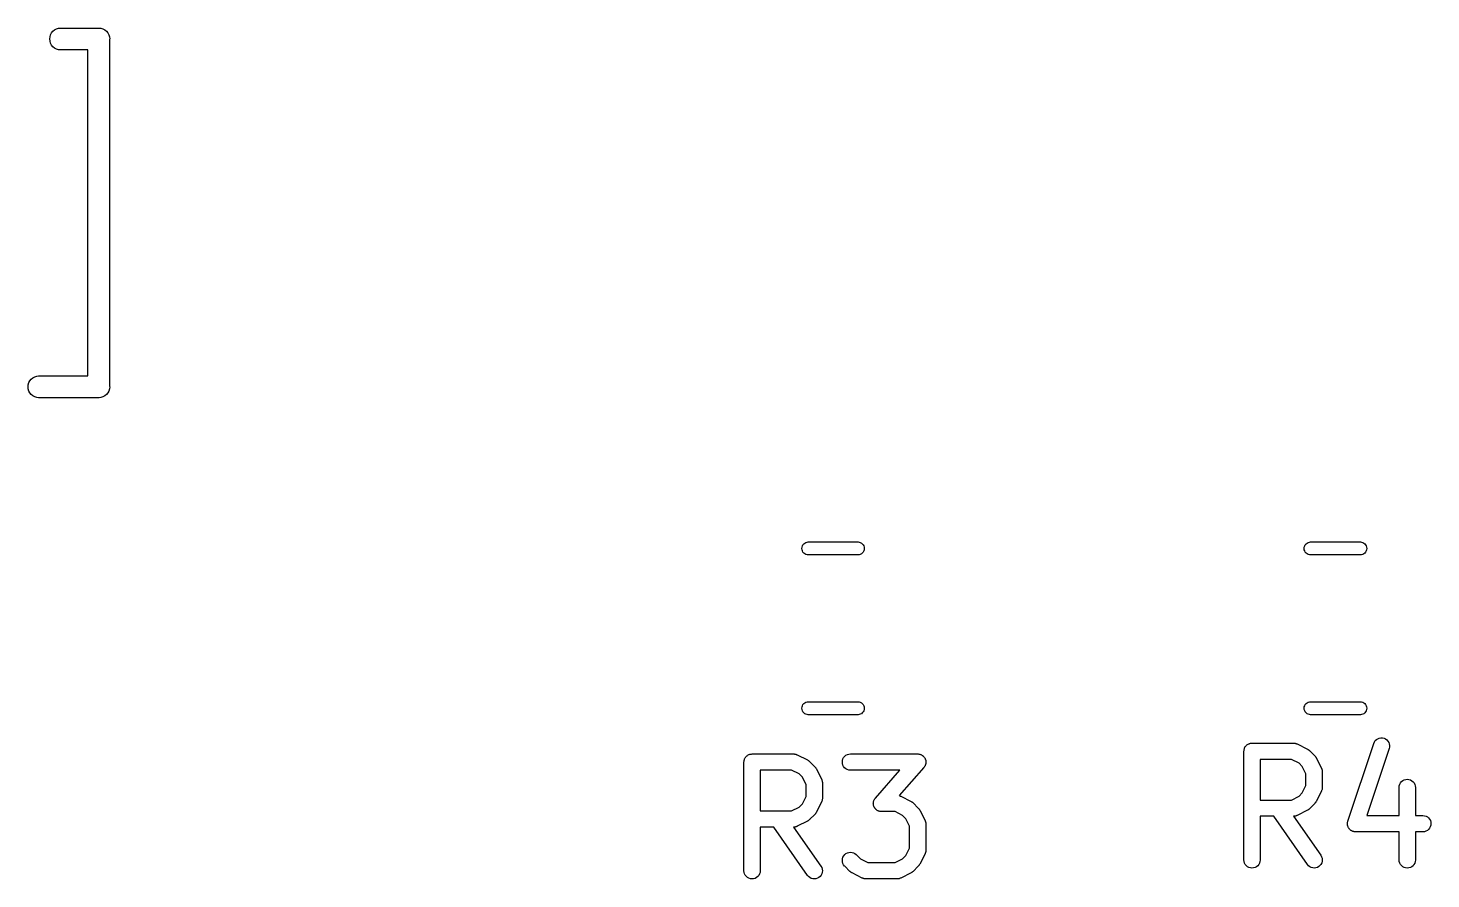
# Model space of a CAD drawing. Extents: x 82.9 to 154.2, y -94.9 to -68.3.
# Drawn here: x 97.8 to 110.71, y -76.73 to -68.9 of the extents above; entities that cross this region are included whole.
import ezdxf

# ---------------------------------------------------------------- set-up
doc = ezdxf.new("R2010")
doc.units = 0
doc.layers.add('BLACK', color=7, linetype='CONTINUOUS')

msp = doc.modelspace()

# ---------------------------------------------------------------- linework, layer by layer
at = {"layer": 'BLACK', "linetype": 'CONTINUOUS'}
for p, q in [((98.0165, -68.9442), (98.0289, -68.9289)), ((98.0289, -68.9289), (98.0442, -68.9165)), ((98.0442, -68.9165), (98.0615, -68.9072)), ((98.0615, -68.9072), (98.0804, -68.9014)), ((98.0804, -68.9014), (98.0951, -68.9)), ((98.0951, -68.9), (98.4451, -68.9)), ((98.4451, -68.9), (98.45, -68.8995)), ((98.45, -68.8995), (98.4549, -68.9)), ((98.4549, -68.9), (98.4696, -68.9014)), ((98.4696, -68.9014), (98.4885, -68.9072)), ((98.4885, -68.9072), (98.5058, -68.9165)), ((98.5058, -68.9165), (98.5211, -68.9289)), ((98.5211, -68.9289), (98.5335, -68.9442)), ((97.9995, -69), (98.0014, -68.9804)), ((98.0014, -69.0196), (97.9995, -69)), ((98.0014, -68.9804), (98.0072, -68.9615)), ((98.0072, -69.0385), (98.0014, -69.0196)), ((98.0072, -68.9615), (98.0165, -68.9442)), ((98.0165, -69.0558), (98.0072, -69.0385)), ((98.0289, -69.0711), (98.0165, -69.0558)), ((98.5335, -68.9442), (98.5428, -68.9615)), ((98.5428, -68.9615), (98.5486, -68.9804)), ((98.5486, -68.9804), (98.5505, -69)), ((98.5505, -69), (98.55, -69.0049)), ((98.55, -69.0049), (98.55, -72.1951)), ((98.0442, -69.0835), (98.0289, -69.0711)), ((98.0615, -69.0928), (98.0442, -69.0835)), ((98.0804, -69.0986), (98.0615, -69.0928)), ((98.0951, -69.1), (98.0804, -69.0986)), ((98.35, -69.1), (98.0951, -69.1)), ((98.35, -72.1), (98.35, -69.1)), ((97.8072, -72.1615), (97.8165, -72.1442)), ((97.8165, -72.1442), (97.8289, -72.1289)), ((97.8289, -72.1289), (97.8442, -72.1165)), ((97.8442, -72.1165), (97.8615, -72.1072)), ((97.8615, -72.1072), (97.8804, -72.1014)), ((97.8804, -72.1014), (97.8951, -72.1)), ((97.8951, -72.1), (98.35, -72.1)), ((97.7995, -72.2), (97.8014, -72.1804)), ((97.8014, -72.2196), (97.7995, -72.2)), ((97.8014, -72.1804), (97.8072, -72.1615)), ((97.8072, -72.2385), (97.8014, -72.2196)), ((97.8165, -72.2558), (97.8072, -72.2385)), ((97.8289, -72.2711), (97.8165, -72.2558)), ((97.8442, -72.2835), (97.8289, -72.2711)), ((97.8615, -72.2928), (97.8442, -72.2835)), ((98.5058, -72.2835), (98.4885, -72.2928)), ((98.5211, -72.2711), (98.5058, -72.2835)), ((98.5335, -72.2558), (98.5211, -72.2711)), ((98.5428, -72.2385), (98.5335, -72.2558)), ((98.5486, -72.2196), (98.5428, -72.2385)), ((98.5505, -72.2), (98.5486, -72.2196)), ((98.55, -72.1951), (98.5505, -72.2)), ((97.8804, -72.2986), (97.8615, -72.2928)), ((97.8951, -72.3), (97.8804, -72.2986)), ((98.4451, -72.3), (97.8951, -72.3)), ((98.45, -72.3005), (98.4451, -72.3)), ((98.4549, -72.3), (98.45, -72.3005)), ((98.4696, -72.2986), (98.4549, -72.3)), ((98.4885, -72.2928), (98.4696, -72.2986)), ((104.919, -73.687), (104.921, -73.6752)), ((104.921, -73.6988), (104.919, -73.687)), ((104.921, -73.6752), (104.924, -73.6639)), ((104.924, -73.7101), (104.921, -73.6988)), ((104.924, -73.6639), (104.93, -73.6535)), ((104.93, -73.6535), (104.937, -73.6444)), ((104.937, -73.6444), (104.946, -73.6369)), ((104.946, -73.6369), (104.957, -73.6313)), ((104.957, -73.6313), (104.968, -73.6279)), ((104.968, -73.6279), (104.977, -73.627)), ((104.977, -73.627), (105.437, -73.627)), ((105.437, -73.627), (105.446, -73.6279)), ((105.446, -73.6279), (105.457, -73.6313)), ((105.457, -73.6313), (105.467, -73.6369)), ((105.467, -73.6369), (105.476, -73.6444)), ((105.476, -73.6444), (105.484, -73.6535)), ((105.484, -73.6535), (105.49, -73.6639)), ((105.49, -73.6639), (105.493, -73.6752)), ((105.493, -73.6988), (105.49, -73.7101)), ((105.493, -73.6752), (105.494, -73.687)), ((105.494, -73.687), (105.493, -73.6988)), ((109.542, -73.687), (109.543, -73.6752)), ((109.543, -73.6988), (109.542, -73.687)), ((109.543, -73.6752), (109.547, -73.6639)), ((109.547, -73.7101), (109.543, -73.6988)), ((109.547, -73.6639), (109.552, -73.6535)), ((109.552, -73.6535), (109.56, -73.6444)), ((109.56, -73.6444), (109.569, -73.6369)), ((109.569, -73.6369), (109.579, -73.6313)), ((109.579, -73.6313), (109.591, -73.6279)), ((109.591, -73.6279), (109.6, -73.627)), ((109.6, -73.627), (110.06, -73.627)), ((110.06, -73.627), (110.068, -73.6279)), ((110.068, -73.6279), (110.08, -73.6313)), ((110.08, -73.6313), (110.09, -73.6369)), ((110.09, -73.6369), (110.099, -73.6444)), ((110.099, -73.6444), (110.107, -73.6535)), ((110.107, -73.6535), (110.112, -73.6639)), ((110.112, -73.6639), (110.116, -73.6752)), ((110.116, -73.6988), (110.112, -73.7101)), ((110.116, -73.6752), (110.117, -73.687)), ((110.117, -73.687), (110.116, -73.6988)), ((104.93, -73.7205), (104.924, -73.7101)), ((104.937, -73.7296), (104.93, -73.7205)), ((104.946, -73.7371), (104.937, -73.7296)), ((104.957, -73.7427), (104.946, -73.7371)), ((104.968, -73.7461), (104.957, -73.7427)), ((104.977, -73.747), (104.968, -73.7461)), ((105.437, -73.747), (104.977, -73.747)), ((105.446, -73.7461), (105.437, -73.747)), ((105.457, -73.7427), (105.446, -73.7461)), ((105.467, -73.7371), (105.457, -73.7427)), ((105.476, -73.7296), (105.467, -73.7371)), ((105.484, -73.7205), (105.476, -73.7296)), ((105.49, -73.7101), (105.484, -73.7205)), ((109.552, -73.7205), (109.547, -73.7101)), ((109.56, -73.7296), (109.552, -73.7205)), ((109.569, -73.7371), (109.56, -73.7296)), ((109.579, -73.7427), (109.569, -73.7371)), ((109.591, -73.7461), (109.579, -73.7427)), ((109.6, -73.747), (109.591, -73.7461)), ((110.06, -73.747), (109.6, -73.747)), ((110.068, -73.7461), (110.06, -73.747)), ((110.08, -73.7427), (110.068, -73.7461)), ((110.09, -73.7371), (110.08, -73.7427)), ((110.099, -73.7296), (110.09, -73.7371)), ((110.107, -73.7205), (110.099, -73.7296)), ((110.112, -73.7101), (110.107, -73.7205)), ((104.924, -75.1339), (104.93, -75.1235)), ((104.93, -75.1235), (104.937, -75.1144)), ((104.937, -75.1144), (104.946, -75.1069)), ((104.946, -75.1069), (104.957, -75.1013)), ((104.957, -75.1013), (104.968, -75.0979)), ((104.968, -75.0979), (104.977, -75.097)), ((104.977, -75.097), (105.437, -75.097)), ((105.437, -75.097), (105.446, -75.0979)), ((105.446, -75.0979), (105.457, -75.1013)), ((105.457, -75.1013), (105.467, -75.1069)), ((105.467, -75.1069), (105.476, -75.1144)), ((105.476, -75.1144), (105.484, -75.1235)), ((105.484, -75.1235), (105.49, -75.1339)), ((109.547, -75.1339), (109.552, -75.1235)), ((109.552, -75.1235), (109.56, -75.1144)), ((109.56, -75.1144), (109.569, -75.1069)), ((109.569, -75.1069), (109.579, -75.1013)), ((109.579, -75.1013), (109.591, -75.0979)), ((109.591, -75.0979), (109.6, -75.097)), ((109.6, -75.097), (110.06, -75.097)), ((110.06, -75.097), (110.068, -75.0979)), ((110.068, -75.0979), (110.08, -75.1013)), ((110.08, -75.1013), (110.09, -75.1069)), ((110.09, -75.1069), (110.099, -75.1144)), ((110.099, -75.1144), (110.107, -75.1235)), ((110.107, -75.1235), (110.112, -75.1339)), ((104.919, -75.157), (104.921, -75.1452)), ((104.921, -75.1688), (104.919, -75.157)), ((104.921, -75.1452), (104.924, -75.1339)), ((104.924, -75.1801), (104.921, -75.1688)), ((104.93, -75.1905), (104.924, -75.1801)), ((104.937, -75.1996), (104.93, -75.1905)), ((104.946, -75.2071), (104.937, -75.1996)), ((104.957, -75.2127), (104.946, -75.2071)), ((104.968, -75.2161), (104.957, -75.2127)), ((104.977, -75.217), (104.968, -75.2161)), ((105.437, -75.217), (104.977, -75.217)), ((105.446, -75.2161), (105.437, -75.217)), ((105.457, -75.2127), (105.446, -75.2161)), ((105.467, -75.2071), (105.457, -75.2127)), ((105.476, -75.1996), (105.467, -75.2071)), ((105.484, -75.1905), (105.476, -75.1996)), ((105.49, -75.1801), (105.484, -75.1905)), ((105.49, -75.1339), (105.493, -75.1452)), ((105.493, -75.1688), (105.49, -75.1801)), ((105.493, -75.1452), (105.494, -75.157)), ((105.494, -75.157), (105.493, -75.1688)), ((109.542, -75.157), (109.543, -75.1452)), ((109.543, -75.1688), (109.542, -75.157)), ((109.543, -75.1452), (109.547, -75.1339)), ((109.547, -75.1801), (109.543, -75.1688)), ((109.552, -75.1905), (109.547, -75.1801)), ((109.56, -75.1996), (109.552, -75.1905)), ((109.569, -75.2071), (109.56, -75.1996)), ((109.579, -75.2127), (109.569, -75.2071)), ((109.591, -75.2161), (109.579, -75.2127)), ((109.6, -75.217), (109.591, -75.2161)), ((110.06, -75.217), (109.6, -75.217)), ((110.068, -75.2161), (110.06, -75.217)), ((110.08, -75.2127), (110.068, -75.2161)), ((110.09, -75.2071), (110.08, -75.2127)), ((110.099, -75.1996), (110.09, -75.2071)), ((110.107, -75.1905), (110.099, -75.1996)), ((110.112, -75.1801), (110.107, -75.1905)), ((110.112, -75.1339), (110.116, -75.1452)), ((110.116, -75.1688), (110.112, -75.1801)), ((110.116, -75.1452), (110.117, -75.157)), ((110.117, -75.157), (110.116, -75.1688)), ((108.996, -75.5166), (109, -75.5104)), ((109, -75.51), (109.005, -75.5046)), ((109, -75.5102), (109, -75.51)), ((109, -75.5104), (109, -75.5102)), ((109.005, -75.5046), (109.009, -75.4992)), ((109.009, -75.4988), (109.015, -75.4944)), ((109.009, -75.499), (109.009, -75.4988)), ((109.009, -75.4992), (109.009, -75.499)), ((109.015, -75.4944), (109.02, -75.4899)), ((109.02, -75.4899), (109.021, -75.4898)), ((109.021, -75.4896), (109.027, -75.4864)), ((109.021, -75.4898), (109.021, -75.4896)), ((109.027, -75.4864), (109.033, -75.483)), ((109.033, -75.483), (109.034, -75.483)), ((109.034, -75.4828), (109.041, -75.4808)), ((109.034, -75.483), (109.034, -75.4828)), ((109.041, -75.4808), (109.047, -75.4788)), ((109.047, -75.4788), (109.048, -75.4788)), ((109.048, -75.4787), (109.055, -75.4781)), ((109.048, -75.4788), (109.048, -75.4787)), ((109.055, -75.4781), (109.062, -75.4774)), ((109.062, -75.4774), (109.443, -75.4774)), ((109.443, -75.4774), (109.444, -75.4774)), ((109.444, -75.4774), (109.446, -75.4776)), ((109.446, -75.4776), (109.448, -75.4776)), ((109.448, -75.4776), (109.453, -75.4784)), ((109.453, -75.4784), (109.458, -75.479)), ((109.458, -75.479), (109.461, -75.4797)), ((109.461, -75.4797), (109.463, -75.4801)), ((109.463, -75.4801), (109.468, -75.4819)), ((109.468, -75.4819), (109.472, -75.4834)), ((109.472, -75.4834), (109.474, -75.4845)), ((109.474, -75.4845), (109.476, -75.4853)), ((109.476, -75.4853), (109.572, -75.5329)), ((109.943, -76.1953), (110.181, -75.481)), ((110.181, -75.481), (110.182, -75.4801)), ((110.182, -75.4801), (110.188, -75.4668)), ((110.188, -75.4668), (110.196, -75.4549)), ((110.196, -75.4549), (110.207, -75.445)), ((110.207, -75.445), (110.22, -75.4373)), ((110.22, -75.4373), (110.233, -75.4322)), ((110.233, -75.4322), (110.248, -75.4299)), ((110.248, -75.4299), (110.262, -75.4304)), ((110.262, -75.4304), (110.277, -75.4338)), ((110.277, -75.4338), (110.29, -75.4398)), ((110.29, -75.4398), (110.302, -75.4484)), ((110.302, -75.4484), (110.312, -75.459)), ((110.312, -75.459), (110.32, -75.4715)), ((110.32, -75.4715), (110.325, -75.4851)), ((110.327, -75.5142), (110.324, -75.5285)), ((110.325, -75.4851), (110.327, -75.4996)), ((110.327, -75.4996), (110.327, -75.5142)), ((104.388, -75.6373), (104.389, -75.637)), ((104.388, -75.6443), (104.388, -75.6373)), ((104.389, -75.6368), (104.391, -75.6301)), ((104.389, -75.637), (104.389, -75.6368)), ((104.391, -75.6301), (104.393, -75.6233)), ((104.393, -75.6228), (104.396, -75.6166)), ((104.393, -75.6231), (104.393, -75.6228)), ((104.393, -75.6233), (104.393, -75.6231)), ((104.396, -75.6166), (104.4, -75.6104)), ((104.4, -75.61), (104.405, -75.6046)), ((104.4, -75.6102), (104.4, -75.61)), ((104.4, -75.6104), (104.4, -75.6102)), ((104.405, -75.6046), (104.409, -75.5992)), ((104.409, -75.5988), (104.415, -75.5944)), ((104.409, -75.599), (104.409, -75.5988)), ((104.409, -75.5992), (104.409, -75.599)), ((104.415, -75.5944), (104.42, -75.5899)), ((104.42, -75.5899), (104.421, -75.5898)), ((104.421, -75.5896), (104.427, -75.5864)), ((104.421, -75.5898), (104.421, -75.5896)), ((104.427, -75.5864), (104.433, -75.583)), ((104.433, -75.583), (104.434, -75.583)), ((104.434, -75.5828), (104.441, -75.5808)), ((104.434, -75.583), (104.434, -75.5828)), ((104.441, -75.5808), (104.447, -75.5788)), ((104.447, -75.5788), (104.448, -75.5788)), ((104.448, -75.5787), (104.455, -75.5781)), ((104.448, -75.5788), (104.448, -75.5787)), ((104.455, -75.5781), (104.462, -75.5774)), ((104.462, -75.5774), (104.843, -75.5774)), ((104.843, -75.5774), (104.844, -75.5774)), ((104.844, -75.5774), (104.846, -75.5776)), ((104.846, -75.5776), (104.848, -75.5776)), ((104.848, -75.5776), (104.853, -75.5784)), ((104.853, -75.5784), (104.858, -75.579)), ((104.858, -75.579), (104.861, -75.5797)), ((104.861, -75.5797), (104.863, -75.5801)), ((104.863, -75.5801), (104.868, -75.5819)), ((104.868, -75.5819), (104.872, -75.5834)), ((104.872, -75.5834), (104.874, -75.5845)), ((104.874, -75.5845), (104.876, -75.5853)), ((104.876, -75.5853), (104.972, -75.6329)), ((104.972, -75.6329), (104.973, -75.6334)), ((104.973, -75.6334), (104.976, -75.6357)), ((104.976, -75.6357), (104.98, -75.6377)), ((104.98, -75.6377), (104.982, -75.6397)), ((104.982, -75.6397), (104.985, -75.6414)), ((104.985, -75.6414), (104.988, -75.6443)), ((105.292, -75.6519), (105.293, -75.6373)), ((105.293, -75.6373), (105.298, -75.6233)), ((105.298, -75.6233), (105.304, -75.6104)), ((105.304, -75.6104), (105.314, -75.5992)), ((105.314, -75.5992), (105.325, -75.5899)), ((105.325, -75.5899), (105.338, -75.583)), ((105.338, -75.583), (105.352, -75.5788)), ((105.352, -75.5788), (105.367, -75.5774)), ((105.367, -75.5774), (105.986, -75.5774)), ((105.986, -75.5774), (105.987, -75.5774)), ((105.987, -75.5774), (105.991, -75.5779)), ((105.991, -75.5779), (105.996, -75.5781)), ((105.996, -75.5781), (105.999, -75.5787)), ((105.999, -75.5787), (106.001, -75.579)), ((106.001, -75.579), (106.006, -75.5804)), ((106.006, -75.5804), (106.01, -75.5815)), ((106.01, -75.5815), (106.013, -75.5826)), ((106.013, -75.5826), (106.015, -75.5834)), ((106.015, -75.5834), (106.019, -75.5857)), ((106.019, -75.5857), (106.024, -75.5877)), ((106.024, -75.5877), (106.026, -75.5892)), ((106.026, -75.5892), (106.028, -75.5905)), ((106.028, -75.5905), (106.032, -75.5935)), ((106.032, -75.5935), (106.035, -75.5963)), ((106.035, -75.5963), (106.037, -75.5982)), ((106.037, -75.5982), (106.039, -75.5999)), ((106.039, -75.5999), (106.042, -75.6036)), ((106.042, -75.6036), (106.045, -75.607)), ((106.045, -75.607), (106.047, -75.6093)), ((106.047, -75.6093), (106.048, -75.6113)), ((106.048, -75.6113), (106.051, -75.6155)), ((106.051, -75.6155), (106.053, -75.6195)), ((106.053, -75.6195), (106.054, -75.622)), ((106.054, -75.622), (106.055, -75.6243)), ((106.055, -75.6243), (106.057, -75.6288)), ((106.057, -75.6288), (106.058, -75.6332)), ((106.058, -75.6332), (106.059, -75.6358)), ((106.059, -75.6358), (106.059, -75.6383)), ((106.059, -75.6383), (106.06, -75.643)), ((106.06, -75.643), (106.061, -75.6477)), ((108.987, -75.5513), (108.988, -75.5443)), ((108.987, -75.5518), (108.987, -75.5513)), ((108.987, -75.5519), (108.987, -75.5518)), ((108.987, -75.5524), (108.987, -75.5519)), ((108.987, -75.5519), (108.987, -75.5519)), ((108.987, -76.5524), (108.987, -75.5524)), ((108.988, -75.5373), (108.989, -75.537)), ((108.988, -75.5443), (108.988, -75.5373)), ((108.989, -75.5368), (108.991, -75.5301)), ((108.989, -75.537), (108.989, -75.5368)), ((108.991, -75.5301), (108.993, -75.5233)), ((108.993, -75.5228), (108.996, -75.5166)), ((108.993, -75.5231), (108.993, -75.5228)), ((108.993, -75.5233), (108.993, -75.5231)), ((109.137, -75.6274), (109.137, -76.0012)), ((109.425, -75.6274), (109.137, -75.6274)), ((109.494, -75.6616), (109.425, -75.6274)), ((109.572, -75.5329), (109.573, -75.5334)), ((109.573, -75.5334), (109.576, -75.5357)), ((109.576, -75.5357), (109.58, -75.5377)), ((109.58, -75.5377), (109.582, -75.5397)), ((109.582, -75.5397), (109.585, -75.5414)), ((109.585, -75.5414), (109.588, -75.5443)), ((109.588, -75.5443), (109.591, -75.547)), ((109.591, -75.547), (109.639, -75.5946)), ((109.639, -75.5946), (109.639, -75.5953)), ((109.639, -75.5953), (109.642, -75.5986)), ((109.642, -75.5986), (109.645, -75.6017)), ((109.645, -75.6017), (109.647, -75.6043)), ((109.647, -75.6043), (109.649, -75.6068)), ((109.649, -75.6068), (109.651, -75.6105)), ((109.651, -75.6105), (109.653, -75.6141)), ((109.653, -75.6141), (109.7, -75.7093)), ((110.324, -75.5285), (110.118, -76.144)), ((104.387, -75.6513), (104.388, -75.6443)), ((104.387, -75.6518), (104.387, -75.6513)), ((104.387, -75.6519), (104.387, -75.6518)), ((104.387, -75.6524), (104.387, -75.6519)), ((104.387, -75.6519), (104.387, -75.6519)), ((104.387, -76.6524), (104.387, -75.6524)), ((104.537, -75.7274), (104.537, -76.1012)), ((104.825, -75.7274), (104.537, -75.7274)), ((104.894, -75.7616), (104.825, -75.7274)), ((104.924, -75.792), (104.894, -75.7616)), ((104.988, -75.6443), (104.991, -75.647)), ((104.991, -75.647), (105.039, -75.6946)), ((105.039, -75.6946), (105.039, -75.6953)), ((105.039, -75.6953), (105.042, -75.6986)), ((105.042, -75.6986), (105.045, -75.7017)), ((105.045, -75.7017), (105.047, -75.7043)), ((105.047, -75.7043), (105.049, -75.7068)), ((105.049, -75.7068), (105.051, -75.7105)), ((105.051, -75.7105), (105.053, -75.7141)), ((105.053, -75.7141), (105.1, -75.8093)), ((105.293, -75.6664), (105.292, -75.6519)), ((105.297, -75.6805), (105.293, -75.6664)), ((105.304, -75.6934), (105.297, -75.6805)), ((105.313, -75.7049), (105.304, -75.6934)), ((105.324, -75.7143), (105.313, -75.7049)), ((105.337, -75.7213), (105.324, -75.7143)), ((105.351, -75.7257), (105.337, -75.7213)), ((105.366, -75.7274), (105.351, -75.7257)), ((105.367, -75.7274), (105.366, -75.7274)), ((105.82, -75.7274), (105.367, -75.7274)), ((105.596, -75.9839), (105.82, -75.7274)), ((106.042, -75.7018), (105.815, -75.9611)), ((106.045, -75.6979), (106.042, -75.7018)), ((106.048, -75.6943), (106.045, -75.6979)), ((106.049, -75.692), (106.048, -75.6943)), ((106.051, -75.6899), (106.049, -75.692)), ((106.053, -75.6856), (106.051, -75.6899)), ((106.055, -75.6814), (106.053, -75.6856)), ((106.056, -75.6789), (106.055, -75.6814)), ((106.057, -75.6765), (106.056, -75.6789)), ((106.058, -75.672), (106.057, -75.6765)), ((106.059, -75.6675), (106.058, -75.672)), ((106.06, -75.6623), (106.059, -75.6648)), ((106.059, -75.6648), (106.059, -75.6675)), ((106.061, -75.6477), (106.06, -75.6503)), ((106.06, -75.6503), (106.061, -75.6529)), ((106.061, -75.6529), (106.06, -75.6576)), ((106.06, -75.6576), (106.06, -75.6623)), ((109.524, -75.692), (109.494, -75.6616)), ((109.558, -75.7606), (109.524, -75.692)), ((109.558, -75.868), (109.558, -75.7606)), ((109.7, -75.7093), (109.701, -75.7103)), ((109.701, -75.7103), (109.702, -75.7123)), ((109.702, -75.7123), (109.703, -75.7143)), ((109.703, -75.7143), (109.704, -75.7192)), ((109.704, -75.7192), (109.706, -75.724)), ((109.706, -75.724), (109.706, -75.7262)), ((109.706, -75.7262), (109.707, -75.7283)), ((109.707, -75.7283), (109.707, -75.7334)), ((109.707, -75.7334), (109.708, -75.7385)), ((109.708, -75.7385), (109.708, -75.7407)), ((109.708, -75.7407), (109.708, -75.7429)), ((109.708, -75.7429), (109.708, -75.8857)), ((104.958, -75.8606), (104.924, -75.792)), ((104.958, -75.968), (104.958, -75.8606)), ((105.1, -75.8093), (105.101, -75.8103)), ((105.101, -75.8103), (105.102, -75.8123)), ((105.102, -75.8123), (105.103, -75.8143)), ((105.103, -75.8143), (105.104, -75.8192)), ((105.104, -75.8192), (105.106, -75.824)), ((105.106, -75.824), (105.106, -75.8262)), ((105.106, -75.8262), (105.107, -75.8283)), ((105.107, -75.8283), (105.107, -75.8334)), ((105.107, -75.8334), (105.108, -75.8385)), ((105.108, -75.8385), (105.108, -75.8407)), ((105.108, -75.8407), (105.108, -75.8429)), ((105.108, -75.8429), (105.108, -75.9857)), ((109.524, -75.9365), (109.558, -75.868)), ((109.707, -75.9013), (109.706, -75.9034)), ((109.708, -75.8912), (109.707, -75.8962)), ((109.707, -75.8962), (109.707, -75.9013)), ((109.708, -75.8857), (109.708, -75.8868)), ((109.708, -75.8868), (109.708, -75.889)), ((109.708, -75.889), (109.708, -75.8912)), ((110.415, -75.8847), (110.417, -75.8701)), ((110.415, -75.8857), (110.415, -75.8847)), ((110.415, -76.144), (110.415, -75.8857)), ((110.417, -75.8701), (110.422, -75.8562)), ((110.422, -75.8562), (110.429, -75.8433)), ((110.429, -75.8433), (110.438, -75.8321)), ((110.438, -75.8321), (110.449, -75.823)), ((110.449, -75.823), (110.462, -75.8162)), ((110.462, -75.8162), (110.476, -75.812)), ((110.476, -75.812), (110.491, -75.8107)), ((110.491, -75.8107), (110.506, -75.8122)), ((110.506, -75.8122), (110.52, -75.8166)), ((110.52, -75.8166), (110.532, -75.8235)), ((110.532, -75.8235), (110.544, -75.8329)), ((110.544, -75.8329), (110.553, -75.8442)), ((110.553, -75.8442), (110.56, -75.8571)), ((110.56, -75.8571), (110.564, -75.8711)), ((110.564, -75.8711), (110.565, -75.8857)), ((110.565, -75.8857), (110.565, -76.144)), ((104.924, -76.0365), (104.958, -75.968)), ((105.1, -76.0193), (105.053, -76.1145)), ((105.101, -76.0172), (105.1, -76.0193)), ((105.102, -76.0153), (105.101, -76.0172)), ((105.104, -76.0104), (105.102, -76.0153)), ((105.106, -76.0056), (105.104, -76.0104)), ((105.107, -76.0013), (105.106, -76.0034)), ((105.106, -76.0034), (105.106, -76.0056)), ((105.108, -75.9912), (105.107, -75.9962)), ((105.107, -75.9962), (105.107, -76.0013)), ((105.108, -75.9857), (105.108, -75.9868)), ((105.108, -75.9868), (105.108, -75.989)), ((105.108, -75.989), (105.108, -75.9912)), ((105.577, -76.0328), (105.578, -76.0281)), ((105.578, -76.0234), (105.579, -76.0209)), ((105.578, -76.0281), (105.578, -76.0234)), ((105.579, -76.0183), (105.58, -76.0137)), ((105.579, -76.0209), (105.579, -76.0183)), ((105.58, -76.0137), (105.581, -76.0092)), ((105.581, -76.0092), (105.582, -76.0068)), ((105.582, -76.0068), (105.583, -76.0043)), ((105.583, -76.0043), (105.585, -76.0001)), ((105.585, -76.0001), (105.587, -75.9958)), ((105.587, -75.9958), (105.589, -75.9937)), ((105.589, -75.9937), (105.59, -75.9914)), ((105.59, -75.9914), (105.593, -75.9878)), ((105.593, -75.9878), (105.596, -75.9839)), ((105.815, -75.9611), (105.82, -75.9629)), ((105.82, -75.9629), (105.825, -75.9644)), ((105.825, -75.9644), (105.827, -75.9655)), ((105.827, -75.9655), (105.829, -75.9663)), ((105.829, -75.9663), (105.924, -76.0139)), ((105.924, -76.0139), (105.925, -76.0143)), ((105.925, -76.0143), (105.928, -76.0166)), ((105.928, -76.0166), (105.932, -76.0186)), ((105.932, -76.0186), (105.935, -76.0206)), ((105.935, -76.0206), (105.937, -76.0223)), ((105.937, -76.0223), (105.94, -76.0252)), ((105.94, -76.0252), (105.944, -76.0279)), ((105.944, -76.0279), (105.991, -76.0755)), ((109.137, -76.0012), (109.425, -76.0012)), ((109.425, -76.0012), (109.494, -75.9669)), ((109.494, -75.9669), (109.524, -75.9365)), ((109.641, -76.0307), (109.639, -76.034)), ((109.644, -76.0277), (109.641, -76.0307)), ((109.646, -76.0251), (109.644, -76.0277)), ((109.648, -76.0227), (109.646, -76.0251)), ((109.65, -76.019), (109.648, -76.0227)), ((109.652, -76.0154), (109.65, -76.019)), ((109.653, -76.0145), (109.652, -76.0154)), ((109.7, -75.9193), (109.653, -76.0145)), ((109.701, -75.9172), (109.7, -75.9193)), ((109.702, -75.9153), (109.701, -75.9172)), ((109.704, -75.9104), (109.702, -75.9153)), ((109.706, -75.9056), (109.704, -75.9104)), ((109.706, -75.9034), (109.706, -75.9056)), ((104.537, -76.1012), (104.825, -76.1012)), ((104.825, -76.1012), (104.894, -76.0669)), ((104.894, -76.0669), (104.924, -76.0365)), ((105.039, -76.134), (104.991, -76.1816)), ((105.041, -76.1307), (105.039, -76.134)), ((105.044, -76.1277), (105.041, -76.1307)), ((105.046, -76.1251), (105.044, -76.1277)), ((105.048, -76.1227), (105.046, -76.1251)), ((105.05, -76.119), (105.048, -76.1227)), ((105.052, -76.1154), (105.05, -76.119)), ((105.053, -76.1145), (105.052, -76.1154)), ((105.578, -76.0354), (105.577, -76.0328)), ((105.578, -76.0381), (105.578, -76.0354)), ((105.578, -76.0427), (105.578, -76.0381)), ((105.579, -76.0474), (105.578, -76.0427)), ((105.579, -76.0499), (105.579, -76.0474)), ((105.58, -76.0525), (105.579, -76.0499)), ((105.582, -76.0569), (105.58, -76.0525)), ((105.583, -76.0614), (105.582, -76.0569)), ((105.584, -76.0638), (105.583, -76.0614)), ((105.585, -76.0662), (105.584, -76.0638)), ((105.587, -76.0702), (105.585, -76.0662)), ((105.59, -76.0744), (105.587, -76.0702)), ((105.591, -76.0764), (105.59, -76.0744)), ((105.593, -76.0787), (105.591, -76.0764)), ((105.596, -76.0821), (105.593, -76.0787)), ((105.599, -76.0858), (105.596, -76.0821)), ((105.601, -76.0875), (105.599, -76.0858)), ((105.603, -76.0894), (105.601, -76.0875)), ((105.606, -76.0922), (105.603, -76.0894)), ((105.61, -76.0952), (105.606, -76.0922)), ((105.612, -76.0965), (105.61, -76.0952)), ((105.614, -76.098), (105.612, -76.0965)), ((105.619, -76.1), (105.614, -76.098)), ((105.623, -76.1023), (105.619, -76.1)), ((105.625, -76.1031), (105.623, -76.1023)), ((105.628, -76.1042), (105.625, -76.1031)), ((105.632, -76.1053), (105.628, -76.1042)), ((105.637, -76.1067), (105.632, -76.1053)), ((105.639, -76.107), (105.637, -76.1067)), ((105.642, -76.1076), (105.639, -76.107)), ((105.647, -76.1078), (105.642, -76.1076)), ((105.651, -76.1083), (105.647, -76.1078)), ((105.652, -76.1083), (105.651, -76.1083)), ((105.778, -76.1083), (105.652, -76.1083)), ((105.846, -76.1426), (105.778, -76.1083)), ((105.876, -76.173), (105.846, -76.1426)), ((105.991, -76.0755), (105.992, -76.0763)), ((105.992, -76.0763), (105.994, -76.0796)), ((105.994, -76.0796), (105.997, -76.0826)), ((105.997, -76.0826), (105.999, -76.0853)), ((105.999, -76.0853), (106.001, -76.0877)), ((106.001, -76.0877), (106.003, -76.0915)), ((106.003, -76.0915), (106.005, -76.095)), ((106.005, -76.095), (106.053, -76.1903)), ((109.261, -76.1512), (109.137, -76.1512)), ((109.137, -76.1512), (109.137, -76.5524)), ((109.572, -76.5954), (109.261, -76.1512)), ((109.445, -76.151), (109.444, -76.1511)), ((109.444, -76.1511), (109.695, -76.5094)), ((109.447, -76.1511), (109.445, -76.151)), ((109.452, -76.1503), (109.447, -76.1511)), ((109.457, -76.1498), (109.452, -76.1503)), ((109.46, -76.1491), (109.457, -76.1498)), ((109.462, -76.1488), (109.46, -76.1491)), ((109.467, -76.147), (109.462, -76.1488)), ((109.471, -76.1455), (109.467, -76.147)), ((109.473, -76.1445), (109.471, -76.1455)), ((109.475, -76.1437), (109.473, -76.1445)), ((109.476, -76.1433), (109.475, -76.1437)), ((109.572, -76.0957), (109.476, -76.1433)), ((109.575, -76.0934), (109.572, -76.0957)), ((109.579, -76.0915), (109.575, -76.0934)), ((109.581, -76.0895), (109.579, -76.0915)), ((109.584, -76.0879), (109.581, -76.0895)), ((109.587, -76.085), (109.584, -76.0879)), ((109.59, -76.0823), (109.587, -76.085)), ((109.591, -76.0816), (109.59, -76.0823)), ((109.639, -76.034), (109.591, -76.0816)), ((110.118, -76.144), (110.415, -76.144)), ((110.565, -76.144), (110.633, -76.144)), ((110.633, -76.144), (110.634, -76.1441)), ((110.634, -76.1441), (110.649, -76.1457)), ((110.649, -76.1457), (110.663, -76.1501)), ((110.663, -76.1501), (110.676, -76.1572)), ((110.676, -76.1572), (110.687, -76.1666)), ((104.661, -76.2512), (104.537, -76.2512)), ((104.537, -76.2512), (104.537, -76.6524)), ((104.972, -76.6954), (104.661, -76.2512)), ((104.845, -76.251), (104.844, -76.2511)), ((104.844, -76.2511), (105.095, -76.6094)), ((104.847, -76.2511), (104.845, -76.251)), ((104.852, -76.2503), (104.847, -76.2511)), ((104.857, -76.2498), (104.852, -76.2503)), ((104.86, -76.2491), (104.857, -76.2498)), ((104.862, -76.2488), (104.86, -76.2491)), ((104.867, -76.247), (104.862, -76.2488)), ((104.871, -76.2455), (104.867, -76.247)), ((104.873, -76.2445), (104.871, -76.2455)), ((104.875, -76.2437), (104.873, -76.2445)), ((104.876, -76.2433), (104.875, -76.2437)), ((104.972, -76.1957), (104.876, -76.2433)), ((104.975, -76.1934), (104.972, -76.1957)), ((104.979, -76.1915), (104.975, -76.1934)), ((104.981, -76.1895), (104.979, -76.1915)), ((104.984, -76.1879), (104.981, -76.1895)), ((104.987, -76.185), (104.984, -76.1879)), ((104.99, -76.1823), (104.987, -76.185)), ((104.991, -76.1816), (104.99, -76.1823)), ((105.911, -76.2415), (105.876, -76.173)), ((105.911, -76.4442), (105.911, -76.2415)), ((106.053, -76.1903), (106.053, -76.1912)), ((106.053, -76.1912), (106.054, -76.1933)), ((106.054, -76.1933), (106.055, -76.1952)), ((106.055, -76.1952), (106.057, -76.2001)), ((106.057, -76.2001), (106.058, -76.2049)), ((106.058, -76.2049), (106.059, -76.2071)), ((106.059, -76.2071), (106.059, -76.2092)), ((106.059, -76.2092), (106.06, -76.2143)), ((106.06, -76.2143), (106.061, -76.2194)), ((106.061, -76.2194), (106.06, -76.2216)), ((106.06, -76.2216), (106.061, -76.2238)), ((106.061, -76.2238), (106.061, -76.4619)), ((109.939, -76.2185), (109.94, -76.2141)), ((109.94, -76.2214), (109.939, -76.2185)), ((109.939, -76.2242), (109.94, -76.2214)), ((109.94, -76.2286), (109.939, -76.2242)), ((109.94, -76.2096), (109.941, -76.2068)), ((109.94, -76.2141), (109.94, -76.2096)), ((109.941, -76.2331), (109.94, -76.2286)), ((109.941, -76.204), (109.942, -76.1997)), ((109.941, -76.2068), (109.941, -76.204)), ((109.941, -76.2359), (109.941, -76.2331)), ((109.942, -76.2387), (109.941, -76.2359)), ((109.942, -76.1997), (109.943, -76.1953)), ((109.943, -76.2428), (109.942, -76.2387)), ((109.945, -76.2471), (109.943, -76.2428)), ((109.946, -76.2497), (109.945, -76.2471)), ((109.947, -76.2524), (109.946, -76.2497)), ((109.949, -76.2562), (109.947, -76.2524)), ((109.952, -76.2601), (109.949, -76.2562)), ((109.953, -76.2623), (109.952, -76.2601)), ((109.955, -76.2648), (109.953, -76.2623)), ((109.958, -76.268), (109.955, -76.2648)), ((109.961, -76.2715), (109.958, -76.268)), ((109.963, -76.2734), (109.961, -76.2715)), ((109.965, -76.2754), (109.963, -76.2734)), ((109.968, -76.2781), (109.965, -76.2754)), ((109.972, -76.2809), (109.968, -76.2781)), ((109.974, -76.2823), (109.972, -76.2809)), ((109.977, -76.284), (109.974, -76.2823)), ((109.981, -76.2858), (109.977, -76.284)), ((109.985, -76.288), (109.981, -76.2858)), ((109.987, -76.2888), (109.985, -76.288)), ((109.99, -76.29), (109.987, -76.2888)), ((110.662, -76.2884), (110.648, -76.2926)), ((110.675, -76.2815), (110.662, -76.2884)), ((110.686, -76.2723), (110.675, -76.2815)), ((110.696, -76.261), (110.686, -76.2723)), ((110.687, -76.1666), (110.696, -76.178)), ((110.696, -76.178), (110.703, -76.191)), ((110.702, -76.2481), (110.696, -76.261)), ((110.707, -76.2341), (110.702, -76.2481)), ((110.703, -76.191), (110.707, -76.205)), ((110.707, -76.205), (110.708, -76.2196)), ((110.708, -76.2196), (110.707, -76.2341)), ((109.994, -76.2911), (109.99, -76.29)), ((109.999, -76.2924), (109.994, -76.2911)), ((110.002, -76.2927), (109.999, -76.2924)), ((110.004, -76.2934), (110.002, -76.2927)), ((110.009, -76.2935), (110.004, -76.2934)), ((110.013, -76.294), (110.009, -76.2935)), ((110.014, -76.294), (110.013, -76.294)), ((110.415, -76.294), (110.014, -76.294)), ((110.415, -76.5524), (110.415, -76.294)), ((110.633, -76.294), (110.565, -76.294)), ((110.565, -76.294), (110.565, -76.5524)), ((110.648, -76.2926), (110.633, -76.294)), ((105.292, -76.5564), (105.293, -76.5418)), ((105.293, -76.5418), (105.298, -76.5278)), ((105.298, -76.5278), (105.305, -76.515)), ((105.305, -76.515), (105.314, -76.5037)), ((105.314, -76.5037), (105.325, -76.4945)), ((105.325, -76.4945), (105.338, -76.4877)), ((105.338, -76.4877), (105.352, -76.4835)), ((105.352, -76.4835), (105.367, -76.4821)), ((105.367, -76.4821), (105.381, -76.4836)), ((105.381, -76.4836), (105.395, -76.4879)), ((105.395, -76.4879), (105.408, -76.4948)), ((105.408, -76.4948), (105.42, -76.5041)), ((105.42, -76.5041), (105.459, -76.5431)), ((105.459, -76.5431), (105.527, -76.5774)), ((105.778, -76.5774), (105.846, -76.5431)), ((105.846, -76.5431), (105.876, -76.5127)), ((105.876, -76.5127), (105.911, -76.4442)), ((106.053, -76.4954), (106.005, -76.5907)), ((106.054, -76.4934), (106.053, -76.4954)), ((106.055, -76.4915), (106.054, -76.4934)), ((106.056, -76.4866), (106.055, -76.4915)), ((106.058, -76.4818), (106.056, -76.4866)), ((106.059, -76.4775), (106.058, -76.4796)), ((106.058, -76.4796), (106.058, -76.4818)), ((106.06, -76.4724), (106.059, -76.4775)), ((106.061, -76.463), (106.06, -76.4651)), ((106.06, -76.4651), (106.061, -76.4674)), ((106.061, -76.4674), (106.06, -76.4724)), ((106.061, -76.4619), (106.061, -76.463)), ((109.695, -76.5094), (109.695, -76.5102)), ((109.695, -76.5102), (109.702, -76.5231)), ((109.702, -76.5231), (109.707, -76.5371)), ((109.707, -76.5371), (109.708, -76.5516)), ((104.388, -76.6669), (104.387, -76.6524)), ((104.393, -76.681), (104.388, -76.6669)), ((104.535, -76.668), (104.531, -76.6819)), ((104.537, -76.6534), (104.535, -76.668)), ((104.537, -76.6524), (104.537, -76.6534)), ((105.095, -76.6094), (105.095, -76.6102)), ((105.095, -76.6102), (105.102, -76.6231)), ((105.102, -76.6231), (105.107, -76.6371)), ((105.107, -76.6662), (105.103, -76.6802)), ((105.107, -76.6371), (105.108, -76.6516)), ((105.108, -76.6516), (105.107, -76.6662)), ((105.293, -76.5709), (105.292, -76.5564)), ((105.297, -76.585), (105.293, -76.5709)), ((105.304, -76.598), (105.297, -76.585)), ((105.313, -76.6094), (105.304, -76.598)), ((105.314, -76.6102), (105.313, -76.6094)), ((105.361, -76.6578), (105.314, -76.6102)), ((105.365, -76.6605), (105.361, -76.6578)), ((105.368, -76.6634), (105.365, -76.6605)), ((105.37, -76.6651), (105.368, -76.6634)), ((105.373, -76.6671), (105.37, -76.6651)), ((105.376, -76.6691), (105.373, -76.6671)), ((105.38, -76.6714), (105.376, -76.6691)), ((105.381, -76.6718), (105.38, -76.6714)), ((105.476, -76.7195), (105.381, -76.6718)), ((105.527, -76.5774), (105.778, -76.5774)), ((105.924, -76.6718), (105.829, -76.7195)), ((105.928, -76.6696), (105.924, -76.6718)), ((105.931, -76.6677), (105.928, -76.6696)), ((105.934, -76.6657), (105.931, -76.6677)), ((105.936, -76.6641), (105.934, -76.6657)), ((105.939, -76.6612), (105.936, -76.6641)), ((105.943, -76.6585), (105.939, -76.6612)), ((105.944, -76.6578), (105.943, -76.6585)), ((105.991, -76.6102), (105.944, -76.6578)), ((105.994, -76.6069), (105.991, -76.6102)), ((105.997, -76.6039), (105.994, -76.6069)), ((105.998, -76.6013), (105.997, -76.6039)), ((106, -76.5989), (105.998, -76.6013)), ((106.002, -76.5952), (106, -76.5989)), ((106.005, -76.5916), (106.002, -76.5952)), ((106.005, -76.5907), (106.005, -76.5916)), ((108.988, -76.5669), (108.987, -76.5524)), ((108.993, -76.581), (108.988, -76.5669)), ((108.999, -76.5939), (108.993, -76.581)), ((109.009, -76.6052), (108.999, -76.5939)), ((109.02, -76.6146), (109.009, -76.6052)), ((109.033, -76.6215), (109.02, -76.6146)), ((109.047, -76.6258), (109.033, -76.6215)), ((109.061, -76.6274), (109.047, -76.6258)), ((109.076, -76.6261), (109.061, -76.6274)), ((109.09, -76.6219), (109.076, -76.6261)), ((109.103, -76.6151), (109.09, -76.6219)), ((109.114, -76.606), (109.103, -76.6151)), ((109.124, -76.5948), (109.114, -76.606)), ((109.131, -76.5819), (109.124, -76.5948)), ((109.135, -76.568), (109.131, -76.5819)), ((109.137, -76.5534), (109.135, -76.568)), ((109.137, -76.5524), (109.137, -76.5534)), ((109.581, -76.6065), (109.572, -76.5954)), ((109.593, -76.6156), (109.581, -76.6065)), ((109.606, -76.6222), (109.593, -76.6156)), ((109.62, -76.6262), (109.606, -76.6222)), ((109.635, -76.6274), (109.62, -76.6262)), ((109.649, -76.6257), (109.635, -76.6274)), ((109.663, -76.6212), (109.649, -76.6257)), ((109.676, -76.6141), (109.663, -76.6212)), ((109.687, -76.6047), (109.676, -76.6141)), ((109.696, -76.5932), (109.687, -76.6047)), ((109.703, -76.5802), (109.696, -76.5932)), ((109.707, -76.5662), (109.703, -76.5802)), ((109.708, -76.5516), (109.707, -76.5662)), ((110.417, -76.5669), (110.415, -76.5524)), ((110.421, -76.581), (110.417, -76.5669)), ((110.428, -76.5939), (110.421, -76.581)), ((110.437, -76.6052), (110.428, -76.5939)), ((110.449, -76.6146), (110.437, -76.6052)), ((110.461, -76.6215), (110.449, -76.6146)), ((110.475, -76.6258), (110.461, -76.6215)), ((110.49, -76.6274), (110.475, -76.6258)), ((110.505, -76.6261), (110.49, -76.6274)), ((110.519, -76.6219), (110.505, -76.6261)), ((110.532, -76.6151), (110.519, -76.6219)), ((110.543, -76.606), (110.532, -76.6151)), ((110.552, -76.5948), (110.543, -76.606)), ((110.559, -76.5819), (110.552, -76.5948)), ((110.564, -76.568), (110.559, -76.5819)), ((110.565, -76.5534), (110.564, -76.568)), ((110.565, -76.5524), (110.565, -76.5534)), ((104.399, -76.6939), (104.393, -76.681)), ((104.409, -76.7052), (104.399, -76.6939)), ((104.42, -76.7146), (104.409, -76.7052)), ((104.433, -76.7215), (104.42, -76.7146)), ((104.447, -76.7258), (104.433, -76.7215)), ((104.461, -76.7274), (104.447, -76.7258)), ((104.476, -76.7261), (104.461, -76.7274)), ((104.49, -76.7219), (104.476, -76.7261)), ((104.503, -76.7151), (104.49, -76.7219)), ((104.514, -76.706), (104.503, -76.7151)), ((104.524, -76.6948), (104.514, -76.706)), ((104.531, -76.6819), (104.524, -76.6948)), ((104.981, -76.7065), (104.972, -76.6954)), ((104.993, -76.7156), (104.981, -76.7065)), ((105.006, -76.7222), (104.993, -76.7156)), ((105.02, -76.7262), (105.006, -76.7222)), ((105.035, -76.7274), (105.02, -76.7262)), ((105.049, -76.7257), (105.035, -76.7274)), ((105.063, -76.7212), (105.049, -76.7257)), ((105.076, -76.7141), (105.063, -76.7212)), ((105.087, -76.7047), (105.076, -76.7141)), ((105.096, -76.6932), (105.087, -76.7047)), ((105.103, -76.6802), (105.096, -76.6932)), ((105.478, -76.7203), (105.476, -76.7195)), ((105.48, -76.7213), (105.478, -76.7203)), ((105.485, -76.7229), (105.48, -76.7213)), ((105.49, -76.7247), (105.485, -76.7229)), ((105.492, -76.7251), (105.49, -76.7247)), ((105.494, -76.7257), (105.492, -76.7251)), ((105.499, -76.7263), (105.494, -76.7257)), ((105.504, -76.7272), (105.499, -76.7263)), ((105.506, -76.7271), (105.504, -76.7272)), ((105.508, -76.7274), (105.506, -76.7271)), ((105.51, -76.7274), (105.508, -76.7274)), ((105.795, -76.7274), (105.51, -76.7274)), ((105.797, -76.7272), (105.795, -76.7274)), ((105.8, -76.7273), (105.797, -76.7272)), ((105.805, -76.7265), (105.8, -76.7273)), ((105.81, -76.726), (105.805, -76.7265)), ((105.812, -76.7253), (105.81, -76.726)), ((105.814, -76.725), (105.812, -76.7253)), ((105.819, -76.7232), (105.814, -76.725)), ((105.824, -76.7217), (105.819, -76.7232)), ((105.826, -76.7207), (105.824, -76.7217)), ((105.828, -76.7199), (105.826, -76.7207)), ((105.829, -76.7195), (105.828, -76.7199))]:
    msp.add_line(p, q, dxfattribs=at)

doc.saveas('drawing.dxf')
